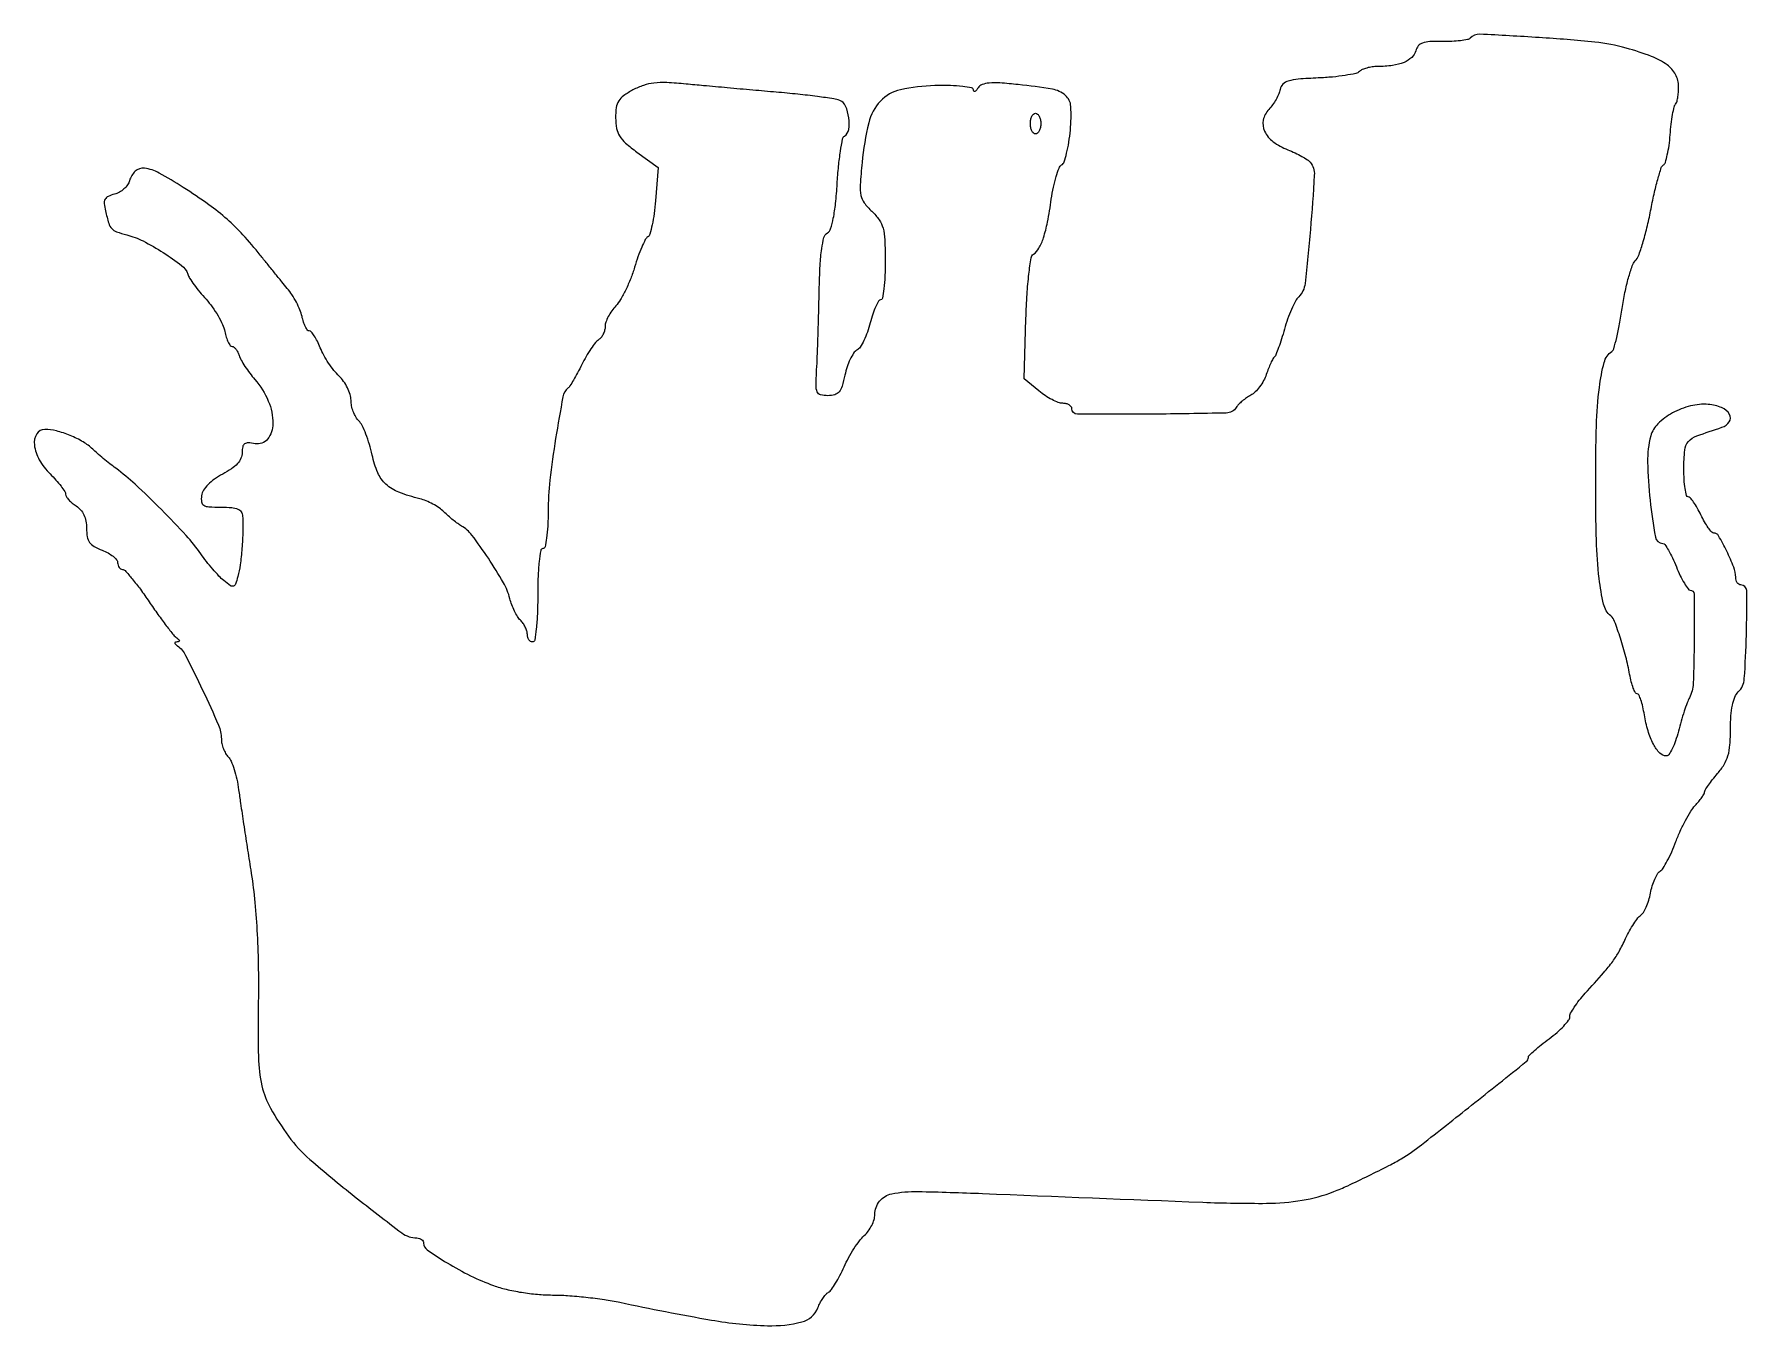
# Model space of a CAD drawing. Extents: x 0 to 330, y 0 to 249.
import ezdxf

# ---------------------------------------------------------------- set-up
doc = ezdxf.new("R2010")
doc.units = 0

msp = doc.modelspace()

# ---------------------------------------------------------------- linework, layer by layer
for points in [[(276.789059, 248.483742, -0.154704), (276.266127, 248.199593, -0.017677), (274.923463, 247.989222, -0.020006), (273.266014, 247.856239, -0.015033), (271.436434, 247.837955, 0.016086), (269.006384, 247.808549, 0.072529), (267.615553, 247.542399, 0.131852), (266.791613, 246.983453, 0.114688), (266.304921, 246.058016, -0.142277), (265.532827, 244.765386, -0.089552), (264.042511, 243.807876, -0.064778), (261.841065, 243.214988, -0.032097), (258.95, 243.013655, 0.033234), (257.904088, 242.938432, 0.032558), (256.87, 242.72522, 0.034334), (255.990543, 242.417022, 0.095085), (255.45, 242.050926, -0.144948), (254.735719, 241.663471, -0.013245), (252.725849, 241.292245, -0.016261), (250.256765, 240.985411, -0.012023), (247.510338, 240.800926, 0.008469), (243.652525, 240.569318, 0.053599), (241.721348, 240.209922, 0.12386), (240.685, 239.592143, 0.150682), (240.157757, 238.598078, -0.055537), (239.889537, 237.72949, -0.026288), (239.365256, 236.679315, -0.025669), (238.69497, 235.626458, -0.032956), (237.969513, 234.736901, 0.136919), (236.903641, 232.678904, 0.162912), (237.158312, 230.516885, 0.124286), (238.804477, 228.512331, 0.065604), (241.640035, 226.945055, -0.016107), (243.025665, 226.349193, -0.01751), (244.331257, 225.680484, -0.017242), (245.404402, 225.033047, -0.077464), (245.948215, 224.544468, -0.188204), (246.748418, 222.064953, -0.006267), (245.986381, 211.560351, -0.006669), (244.957836, 201.129446, -0.170055), (243.738534, 198.595677, 0.073892), (243.099675, 197.73382, 0.018785), (242.336111, 196.164364, 0.018736), (241.590714, 194.285969, 0.017981), (240.976752, 192.331293, -0.008027), (240.425034, 190.444195, -0.01112), (239.865927, 188.772317, -0.007849), (239.349734, 187.403683, -0.122843), (239.06104, 187, 0.095115), (238.778023, 186.646867, 0.012998), (238.356523, 185.796053, 0.014556), (237.907919, 184.749229, 0.011832), (237.48701, 183.603585, -0.043564), (236.962076, 182.413765, -0.034725), (236.202434, 181.233813, -0.035842), (235.337767, 180.234064, -0.07058), (234.5, 179.603585, 0.026757), (233.675647, 179.089373, 0.02196), (232.852591, 178.45699, 0.022504), (232.146715, 177.807205, 0.053203), (231.70031, 177.25, -0.250128), (229.748957, 176.15475, -0.003344), (215.472282, 175.94667, -0.002853), (201.080899, 175.915285, -0.413182), (200, 177, 0.168836), (199.866396, 177.384383, 0.092074), (199.485938, 177.716814, 0.073611), (198.91942, 177.948059, 0.055065), (198.25, 178.035963, -0.086883), (197.384478, 178.205903, -0.027169), (196.173397, 178.748966, -0.026235), (194.862344, 179.514168, -0.026207), (193.638161, 180.412705), (190.776322, 182.753484), (191.146618, 194.418443, -0.007732), (191.36704, 199.085136, -0.013196), (191.714065, 202.971692, -0.008518), (192.12818, 206.079291, -0.211617), (192.581398, 206.791701, 0.120986), (193.648572, 207.953722, 0.04691), (194.522138, 209.972874, 0.031689), (195.294144, 212.98103, 0.010948), (196.035648, 217.407829, -0.0159), (196.44682, 219.721674, -0.021295), (196.974578, 221.786427, -0.019093), (197.538746, 223.428096, -0.163439), (198.028468, 224.017594, 0.174853), (198.501665, 224.613628, 0.020008), (198.991366, 226.286349, 0.022227), (199.419028, 228.392394, 0.016367), (199.71153, 230.755319, 0.035893), (199.796611, 235.310627, 0.203063), (198.754891, 237.446625, 0.139202), (196.235817, 238.631741, 0.01423), (189.638402, 239.525495, 0.009181), (186.136692, 239.833846, 0.038251), (184.019609, 239.819036, 0.069736), (182.687164, 239.517285, 0.162466), (181.903715, 238.878448, -0.030674), (181.565453, 238.410529, -0.1207), (181.282852, 238.198669, -0.348372), (181.10052, 238.248619, -0.155874), (181.016181, 238.5, 0.354978), (180.67415, 238.908845, 0.020429), (178.940133, 239.172847, 0.022354), (176.575634, 239.328032, 0.011143), (173.574552, 239.323684, 0.04804), (166.943373, 238.525841, 0.150374), (163.077168, 236.341578, 0.132061), (160.818565, 232.161885, 0.03363), (159.537544, 224.496412, 0.008305), (159.182052, 220.1571, 0.065748), (159.31507, 218.149952, 0.111826), (159.95881, 216.70925, 0.043445), (161.423255, 215.072098, -0.050486), (162.832466, 213.451433, -0.089329), (163.579454, 211.850842, -0.05494), (163.916819, 209.598772, -0.009732), (164, 205.325686, -0.011292), (163.93656, 202.517024, -0.018642), (163.741123, 200.15192, -0.013118), (163.467959, 198.293747, -0.364632), (163.118715, 198, 0.268639), (162.715032, 197.76624, 0.024595), (162.16704, 196.692361, 0.026551), (161.609942, 195.25423, 0.017455), (161.11652, 193.548462, -0.024359), (160.579675, 191.784185, -0.028029), (159.894222, 190.163556, -0.028859), (159.167877, 188.876776, -0.122864), (158.529552, 188.276476, 0.120872), (157.909399, 187.697837, 0.033445), (157.251362, 186.528494, 0.03171), (156.661272, 185.060944, 0.028522), (156.236986, 183.478015, -0.0213), (155.698691, 181.347214, -0.100269), (155.10782, 180.239212, -0.151104), (154.26423, 179.685223, -0.0704), (152.955238, 179.5, -0.061816), (151.555256, 179.673748, -0.232618), (150.900061, 180.230171, -0.107695), (150.666445, 181.412546, -0.009325), (150.784265, 184.5, 0.004621), (150.908116, 187.1027, 0.001401), (151.048399, 191.05213, 0.001403), (151.180812, 195.479912, 0.001529), (151.284265, 199.783848, -0.007095), (151.455508, 204.651479, -0.022688), (151.76273, 207.885111, -0.030474), (152.199061, 210.026378, -0.190731), (152.852706, 210.906341, 0.179013), (153.483401, 211.716396, 0.027635), (153.999889, 213.722266, 0.023563), (154.428657, 216.56615, 0.010055), (154.745487, 220.401719, -0.008854), (155.014566, 223.757413, -0.013307), (155.378722, 226.671163, -0.008121), (155.78211, 229.061422, -0.21152), (156.142781, 229.588243, 0.221273), (156.962759, 230.835184, 0.068898), (156.982497, 233.133479, 0.068182), (156.372557, 235.379734, 0.20176), (155.25, 236.471131, 0.056541), (154.081129, 236.78231, 0.004578), (150.929688, 237.220211, 0.006119), (147.149146, 237.663315, 0.004665), (143, 238.059121, -0.000598), (138.475028, 238.453671, -0.000466), (133.558605, 238.892902, -0.000471), (128.979036, 239.310697, -0.001148), (125.603761, 239.62965, 0.012374), (121.882602, 239.897162, 0.03943), (119.393888, 239.817998, 0.053575), (117.390793, 239.374976, 0.042347), (115.353761, 238.491179, 0.030878), (113.561055, 237.377864, 0.100489), (112.609547, 236.362651, 0.104888), (112.151261, 235.082191, 0.035332), (112.023638, 233.092529, 0.04496), (112.218595, 231.07724, 0.092959), (112.79108, 229.608579, 0.074193), (113.949994, 228.247052, 0.02095), (116.129944, 226.5), (120.212613, 223.5), (119.71134, 217.123931, -0.01374), (119.446794, 214.636044, -0.019332), (119.064713, 212.437553, -0.015899), (118.629654, 210.679024, -0.186333), (118.213971, 210.123931, 0.136168), (117.743941, 209.609716, 0.014918), (117.055741, 208.148009, 0.017361), (116.335449, 206.320698, 0.013201), (115.669831, 204.273547, -0.021656), (114.925814, 202.11034, -0.019287), (113.971137, 199.932558, -0.019721), (112.959465, 198.041096, -0.054915), (112.060893, 196.834986, 0.035319), (111.272208, 195.858524, 0.032607), (110.605387, 194.75517, 0.034215), (110.143348, 193.692179, 0.085613), (110, 192.861129, -0.06342), (109.906624, 192.127923, -0.05099), (109.629902, 191.381985, -0.052608), (109.222391, 190.735227, -0.084669), (108.740092, 190.29969, 0.085537), (108.130908, 189.747661, 0.017179), (107.265692, 188.559909, 0.017686), (106.344446, 187.089981, 0.015704), (105.490092, 185.5, -0.006856), (104.682716, 183.931512, -0.009086), (103.90276, 182.528125, -0.00686), (103.216186, 181.380539, -0.084819), (102.881007, 181, 0.178595), (101.860408, 179.289155, 0.005775), (100.458332, 171.259214, 0.011958), (99.34339, 163.195615, 0.028378), (99, 157.150218, -0.01225), (98.930822, 154.326986, -0.022493), (98.715036, 152.037554, -0.01965), (98.406805, 150.326703, -0.35184), (98, 150, 0.365646), (97.579235, 149.64481, 0.014491), (97.277778, 147.5, 0.018502), (97.066717, 144.639727, 0.009164), (97, 141, -0.009164), (96.933283, 137.360273, -0.018502), (96.722222, 134.5, -0.014491), (96.420765, 132.35519, -0.365646), (96, 132, -0.141492), (95.618661, 132.110117, -0.099788), (95.29375, 132.419643, -0.084734), (95.074889, 132.882535, -0.068255), (95, 133.428571, 0.073914), (94.904359, 134.072011, 0.038603), (94.608921, 134.828579, 0.037346), (94.178203, 135.573722, 0.046691), (93.668669, 136.188474, -0.057768), (93.107661, 136.896604, -0.024526), (92.520384, 137.95759, -0.02387), (91.998008, 139.163532, -0.028791), (91.629145, 140.341467, 0.068825), (90.38436, 143.42805, 0.016599), (87.477964, 148.126561, 0.014733), (84.304116, 152.604159, 0.10276), (82.298556, 154.362837, -0.028605), (81.583689, 154.823367, -0.012022), (80.675187, 155.519098, -0.011849), (79.736991, 156.311377, -0.015108), (78.912599, 157.087401, 0.04527), (77.998892, 157.849106, 0.026358), (76.78247, 158.597817, 0.026185), (75.474083, 159.224489, 0.039743), (74.275436, 159.614904, -0.032555), (70.224543, 160.870299, -0.094587), (67.742459, 162.406524, -0.106563), (66.168144, 164.632192, -0.04805), (65.080943, 168.058179, 0.019841), (64.55268, 170.11895, 0.020859), (63.870119, 172.096641, 0.021051), (63.141464, 173.745378, 0.081974), (62.493937, 174.64892, -0.067443), (61.921456, 175.400863, -0.039055), (61.438844, 176.431432, -0.038284), (61.109775, 177.561479, -0.051754), (61, 178.619177, 0.074736), (60.833446, 179.727242, 0.040109), (60.321247, 181.01499, 0.038836), (59.57367, 182.272459, 0.048891), (58.689352, 183.297749, -0.035685), (57.709213, 184.375345, -0.020115), (56.672447, 185.807776, -0.019995), (55.737797, 187.344962, -0.030755), (55.068032, 188.75, 0.019775), (54.507764, 189.994954, 0.028354), (53.907597, 191.045312, 0.027629), (53.343227, 191.817647, 0.2248), (52.958135, 192, -0.237904), (52.610289, 192.175438, -0.041893), (52.214119, 192.817549, -0.037494), (51.840017, 193.717088, -0.025747), (51.547629, 194.783146, 0.043372), (51.155013, 196.039481, 0.022742), (50.464323, 197.525613, 0.022445), (49.612363, 198.995078, 0.031916), (48.718174, 200.210956, -0.002602), (47.656871, 201.489772, -0.001157), (46.270339, 203.186261, -0.001145), (44.810779, 204.988973, -0.001548), (43.5, 206.625871, 0.016216), (40.168775, 210.544561, 0.028073), (37.123661, 213.543098, 0.02575), (33.583303, 216.348371, 0.01136), (28.639194, 219.700877, 0.018103), (23.994057, 222.466039, 0.09464), (21.174319, 223.375568, 0.217162), (19.403947, 222.819419, 0.14678), (18.285569, 220.984015, -0.089198), (17.909737, 220.172476, -0.056946), (17.218083, 219.392413, -0.054994), (16.334676, 218.759402, -0.06659), (15.388181, 218.382579, 0.04522), (14.169299, 217.956508, 0.16411), (13.577944, 217.403412, 0.148238), (13.40927, 216.567728, 0.034763), (13.645932, 215.143518, 0.015147), (14.288636, 212.770141, 0.108357), (14.866096, 211.739276, 0.127007), (15.784544, 211.122134, 0.023843), (17.740552, 210.535653, -0.057292), (20.900415, 209.353166, -0.024646), (24.80788, 207.106406, -0.020414), (28.338686, 204.628488, -0.153144), (29.502044, 202.978475, 0.065826), (29.877467, 202.18443, 0.014027), (30.743284, 200.922026, 0.01444), (31.838177, 199.505714, 0.013294), (33.042686, 198.114408, -0.029071), (34.253785, 196.622923, -0.024054), (35.368374, 194.905995, -0.024717), (36.238299, 193.227961, -0.057929), (36.672813, 191.885933, 0.025301), (36.952722, 190.78044, 0.037221), (37.317688, 189.847743, 0.041558), (37.708747, 189.181017, 0.243992), (38.057612, 189, -0.170993), (38.407286, 188.876814, -0.057448), (38.792889, 188.485938, -0.049203), (39.152229, 187.919737, -0.039214), (39.426587, 187.25, 0.051945), (39.80691, 186.384921, 0.015966), (40.55313, 185.167616, 0.015786), (41.480699, 183.850113, 0.016682), (42.473334, 182.618481, -0.077682), (45.054023, 178.47159, -0.100452), (45.948534, 174.089963, -0.171285), (44.910436, 171.137738, -0.27737), (42.487562, 170.247129, 0.033624), (41.183382, 170.406582, 0.165644), (40.480175, 170.20903, 0.195251), (40.109884, 169.647487, 0.049369), (40, 168.537326, -0.104674), (39.76757, 167.439238, -0.079421), (39.095663, 166.403979, -0.059818), (37.941607, 165.397689, -0.028496), (36.25, 164.382226, 0.032981), (34.679649, 163.420303, 0.045724), (33.425113, 162.34869, 0.053594), (32.562618, 161.249689, 0.103992), (32.180449, 160.206229, 0.067694), (32.170017, 159.001307, 0.232161), (32.588829, 158.365902, 0.119654), (33.583799, 158.065067, 0.013861), (35.930449, 158, -0.018798), (37.987388, 157.922641, -0.080791), (39.174917, 157.636542, -0.150853), (39.821789, 157.094893, -0.130468), (40.096892, 156.25, -0.020715), (40.136633, 153.388554, -0.012866), (39.957798, 150.034404, -0.012704), (39.624528, 146.853931, -0.034467), (39.177235, 144.632747, -0.017685), (38.709451, 143.136395, -0.240443), (38.307844, 142.754296, -0.232137), (37.753334, 142.848118, -0.016536), (36.478111, 143.831453, -0.030585), (35.533909, 144.713002, -0.011933), (34.336931, 146.037989, -0.011761), (33.105988, 147.53767, -0.014322), (32.028237, 149, 0.034044), (29.225826, 152.504366, 0.009778), (24.426599, 157.531896, 0.010015), (19.385726, 162.4105, 0.029081), (15.648993, 165.5, -0.008411), (14.478574, 166.38891, -0.006263), (13.216179, 167.40744, -0.006333), (12.049701, 168.398115, -0.014263), (11.197095, 169.184902, 0.061258), (9.360225, 170.585457, 0.0346), (6.846991, 171.83031, 0.034637), (4.19527, 172.713411, 0.063141), (1.9349, 173, 0.264735), (0.385107, 172.117587, 0.165454), (-0.057295, 170.017952, 0.0988), (0.891413, 167.128357, 0.070275), (2.972222, 164.416667, -0.015554), (4.112416, 163.225948, -0.020039), (5.079514, 162.060244, -0.018229), (5.798828, 161.04414, -0.138896), (5.972222, 160.490547, 0.136248), (6.117699, 160.017478, 0.040637), (6.57934, 159.410721, 0.037433), (7.232536, 158.784475, 0.032826), (8, 158.232073, -0.076276), (8.855338, 157.496135, -0.068885), (9.486143, 156.513035, -0.062375), (9.871015, 155.304634, -0.04597), (10, 153.904662, 0.042635), (10.138933, 152.278284, 0.112624), (10.585595, 151.206131, 0.109316), (11.462508, 150.415042, 0.038845), (13, 149.693898, -0.034915), (14.148294, 149.166258, -0.044248), (15.11875, 148.517936, -0.050634), (15.794692, 147.851139, -0.174496), (16, 147.280762, 0.069503), (16.068374, 146.791258, 0.085533), (16.267946, 146.376224, 0.100036), (16.564317, 146.098727, 0.139166), (16.912157, 146, -0.214685), (17.433999, 145.765111, -0.008817), (18.802547, 144.164063, -0.013997), (20.374861, 142.145, -0.009328), (22.066628, 139.75, 0.006041), (23.771384, 137.302624, 0.008011), (25.384574, 135.120123, 0.005963), (26.780442, 133.338056, 0.076063), (27.404471, 132.765313, -0.035753), (27.789083, 132.465448, -0.180143), (27.912969, 132.227858, -0.341114), (27.817487, 132.066119, -0.087576), (27.5, 132, 0.064025), (27.133489, 131.94142, 0.341781), (27.02244, 131.787748, 0.200925), (27.12743, 131.558504, 0.030747), (27.525195, 131.234687, -0.120448), (29.108313, 129.390057, -0.007049), (32.388477, 122.692433, -0.007732), (35.447636, 115.948445, -0.102959), (36, 113.294442, 0.052937), (36.097837, 112.372944, 0.038449), (36.391392, 111.383493, 0.0391), (36.821884, 110.477158, 0.066047), (37.3324, 109.810458, -0.097185), (37.890106, 108.980451, -0.022888), (38.469354, 107.403923, -0.022724), (38.978561, 105.496684, -0.020639), (39.331852, 103.489029, 0.003236), (39.697935, 100.879701, 0.000952), (40.293113, 96.881152, 0.000956), (40.979764, 92.38589, 0.001027), (41.667516, 88, -0.014064), (42.390127, 82.450018, -0.011056), (42.870241, 76.40348, -0.010132), (43.113765, 69.800157, -0.007736), (43.121909, 62.568532, 0.008396), (43.148089, 51.866125, 0.050507), (43.814179, 46.349708, 0.073457), (45.483687, 42.016358, 0.029085), (48.950135, 36.638423, 0.056813), (53.077098, 32.156636, 0.010632), (61.688424, 25.02295, 0.006208), (70.811328, 17.969686, 0.16285), (73.709613, 17, -0.074939), (74.202641, 16.925689, -0.088729), (74.620949, 16.709935, -0.100685), (74.900585, 16.389116, -0.129777), (75, 16.012545, 0.246162), (75.689981, 14.69599, 0.014936), (79.546488, 12.194204, 0.021988), (84.054609, 9.72183, 0.026673), (88.485883, 7.825642, 0.030121), (90.905284, 7.101616, 0.017793), (93.864241, 6.517285, 0.01745), (96.96825, 6.128856, 0.022402), (99.842802, 6, -0.017288), (102.761705, 5.899043, -0.00973), (106.293751, 5.585261, -0.009702), (109.850894, 5.129366, -0.015638), (112.856919, 4.588123, 0.0089), (130.500366, 1.165321, 0.036629), (141.322125, 0.073034, 0.068655), (147.935014, 0.801575, 0.24489), (151.016541, 3.543506, -0.030691), (151.432249, 4.462802, -0.02796), (151.969137, 5.354514, -0.029055), (152.540428, 6.096798, -0.075939), (153.051632, 6.53191, 0.099051), (153.617037, 7.059731, 0.017507), (154.425027, 8.273572, 0.018351), (155.282413, 9.786465, 0.015606), (156.077023, 11.441218, -0.021163), (156.934845, 13.177891, -0.017935), (157.982023, 14.936873, -0.018311), (159.053377, 16.471494, -0.047323), (159.963707, 17.467156, 0.052158), (160.743017, 18.336204, 0.040631), (161.401839, 19.421526, 0.041815), (161.852514, 20.547337, 0.074436), (162, 21.532543, -0.172257), (162.920472, 24.125069, -0.175775), (165.26185, 25.530057, -0.05332), (170.325634, 25.966295, -0.005046), (182.787127, 25.583687, 0.000493), (225.222291, 23.893859, 0.011044), (237.507797, 23.688321, 0.039626), (244.412191, 24.273618, 0.052244), (250.5, 25.94651, 0.01563), (253.18291, 27.092944, 0.004688), (257.194977, 29.003642, 0.004543), (261.143512, 30.974321, 0.018251), (263.499728, 32.287668, 0.029514), (267.433032, 35.001816, 0.002516), (277.063159, 42.60089, 0.000513), (287.618468, 51.034297, 0.218332), (288.023638, 51.840417, -0.193291), (288.191802, 52.219328, -0.009555), (289.208388, 53.170409, -0.014283), (290.498351, 54.26677, -0.009731), (292.023638, 55.441827, 0.019197), (293.546335, 56.661507, 0.025216), (294.831944, 57.893641, 0.02424), (295.772813, 58.993289, 0.166327), (296, 59.657349, -0.124668), (296.173982, 60.344286, -0.020843), (296.876235, 61.521711, -0.02172), (297.840863, 62.864638, -0.017748), (298.982927, 64.215522, 0.003724), (302.533864, 68.184428, 0.021654), (304.296909, 70.368544, 0.033388), (305.511708, 72.267682, 0.017337), (306.780926, 74.780926, -0.017105), (307.527868, 76.261688, -0.018994), (308.350397, 77.63582, -0.018697), (309.135173, 78.747387, -0.087128), (309.709787, 79.277186, 0.116327), (310.219601, 79.804887, 0.031123), (310.756354, 80.850345, 0.029792), (311.234297, 82.149466, 0.026886), (311.573717, 83.541254, -0.026613), (311.911598, 84.93002, -0.029935), (312.385016, 86.220045, -0.03126), (312.915218, 87.25337, -0.120589), (313.417001, 87.764068, 0.114964), (313.985033, 88.329504, 0.016882), (314.804427, 89.744143, 0.018316), (315.669433, 91.513937, 0.014809), (316.470298, 93.471311, -0.017002), (317.318557, 95.518859, -0.015699), (318.325235, 97.560179, -0.015918), (319.336558, 99.320845, -0.049242), (320.167227, 100.409872, 0.015355), (320.869048, 101.211168, 0.019692), (321.461623, 101.991913, 0.017903), (321.89968, 102.669296, 0.135379), (322, 103.033022, -0.143053), (322.114303, 103.424362, -0.010865), (322.734016, 104.349753, -0.01426), (323.541631, 105.433717, -0.010357), (324.498779, 106.594461, 0.041773), (325.764028, 108.341588, 0.065062), (326.509694, 110.041673, 0.052492), (326.886101, 112.127844, 0.018354), (326.998779, 115.178571, -0.0182), (327.092264, 117.730865, -0.033299), (327.3819, 119.792411, -0.041592), (327.848664, 121.36063, -0.103612), (328.5, 122.357143, 0.180942), (329.663129, 124.910867, 0.011291), (330.057905, 133.340541, 0.008642), (330.11721, 141.894294, 0.411185), (329, 143, -0.145028), (328.618655, 143.112987, -0.099349), (328.29375, 143.430659, -0.083516), (328.074785, 143.905641, -0.066426), (328, 144.466073, 0.09315), (327.632744, 146.420285, 0.021492), (326.277307, 149.50084, 0.015067), (324.699237, 152.476501, 0.269519), (323.798609, 153, -0.21698), (323.383902, 153.188857, -0.023974), (322.72146, 154.028125, -0.025767), (321.998462, 155.159269, -0.018061), (321.298609, 156.5, 0.01771), (320.599937, 157.840757, 0.02535), (319.88051, 158.971875, 0.023357), (319.222472, 159.812977, 0.218429), (318.814788, 160, -0.348461), (318.494258, 160.254257, -0.019814), (318.239344, 161.579987, -0.023357), (318.058714, 163.316658, -0.014234), (318, 165.37868, -0.023247), (318.169858, 169.029973, -0.163126), (318.880474, 170.636852, -0.119819), (320.513222, 171.736024, -0.010201), (325.323907, 173.403241, 0.16298), (326.766967, 174.469453, 0.294722), (326.820842, 175.881627, 0.164042), (325.292173, 177.196956, 0.075837), (322.710407, 177.81223, 0.082372), (319.292743, 177.532015, 0.063868), (315.81177, 176.166858, 0.067674), (313.010628, 174.096705, 0.135148), (311.62733, 171.738696, 0.069698), (311.005228, 166.693932, 0.023984), (311.479812, 159.338466, 0.015683), (312.509803, 152.222863, 0.363805), (313.968016, 151, -0.252458), (314.3387, 150.800095, -0.015001), (315.02911, 149.678125, -0.01965), (315.790258, 148.224412, -0.012978), (316.554322, 146.5, 0.014121), (317.323056, 144.775696, 0.021181), (318.09845, 143.321875, 0.017103), (318.805256, 142.210686, 0.247385), (319.205021, 142, -0.411658), (319.969701, 141.241971, -0.00374), (319.980768, 132.412281, -0.007088), (319.808512, 123.970583, -0.114133), (319.075719, 121.236431, 0.034504), (318.64226, 120.266219, 0.008476), (318.068777, 118.614764, 0.008639), (317.475194, 116.695875, 0.008537), (316.945758, 114.75, -0.020956), (316.401745, 112.930194, -0.031142), (315.762458, 111.395313, -0.031766), (315.119678, 110.273789, -0.251845), (314.610586, 110, -0.20962), (313.360083, 110.548356, -0.064252), (312.141237, 112.270329, -0.050285), (311.100004, 114.824131, -0.032034), (310.390993, 117.956325, 0.017226), (310.088112, 119.506022, 0.026881), (309.710811, 120.812171, 0.025069), (309.315087, 121.788484, 0.291777), (308.983483, 122, -0.280973), (308.649847, 122.203555, -0.027566), (308.248784, 123.101562, -0.028471), (307.863417, 124.312973, -0.018458), (307.55088, 125.75, 0.018981), (306.813114, 129.125215, 0.014777), (305.765174, 132.732717, 0.010285), (304.651109, 135.955441, 0.129634), (303.919134, 137, -0.161425), (302.53386, 139.264675, -0.028733), (301.675212, 144.224264, -0.021524), (301.152271, 151.583707, -0.006974), (301, 162.5, -0.007056), (301.158567, 173.736134, -0.023519), (301.713215, 181.092723, -0.03309), (302.634826, 185.925498, -0.183484), (304.139211, 188.043819, 0.180996), (304.505339, 188.55414, 0.007957), (305.051665, 190.708882, 0.012606), (305.604312, 193.337964, 0.008582), (306.10573, 196.352711, -0.013613), (306.648882, 199.42696, -0.017056), (307.326414, 202.241822, -0.015346), (308.03807, 204.534263, -0.113915), (308.63946, 205.496603, 0.109555), (309.26189, 206.473782, 0.013207), (310.076068, 208.910167, 0.015195), (310.889649, 211.899701, 0.011963), (311.593826, 215.181033, -0.008542), (312.262341, 218.403491, -0.012546), (312.968944, 221.209036, -0.007905), (313.648186, 223.50508, -0.180365), (314.062607, 224.038694, 0.18331), (314.433592, 224.522041, 0.01783), (314.814145, 225.973727, 0.020753), (315.144234, 227.795771, 0.014943), (315.366706, 229.850823, -0.009886), (315.568604, 231.91026, -0.013716), (315.836423, 233.745299, -0.010186), (316.129353, 235.24638, -0.14406), (316.388785, 235.722118, 0.128986), (316.626072, 236.128179, 0.023883), (316.820456, 236.979309, 0.024206), (316.955163, 238.022875, 0.019996), (317, 239.143614, 0.125166), (316.412572, 241.453455, 0.110262), (314.77411, 243.330222, 0.068321), (311.775773, 244.956634, 0.021252), (306.897741, 246.562831, 0.043884), (300.859542, 247.71083, 0.009114), (290.086256, 248.595581, 0.003732), (278.687245, 249.237431, 0.216674)], [(194, 232, -0.048028), (193.926307, 231.234582, -0.068025), (193.70625, 230.5875, -0.088204), (193.381882, 230.151477, -0.191087), (193, 230, -0.191087), (192.618118, 230.151477, -0.088204), (192.29375, 230.5875, -0.068025), (192.073693, 231.234582, -0.048028), (192, 232, -0.048028), (192.073693, 232.765418, -0.068025), (192.29375, 233.4125, -0.088204), (192.618118, 233.848523, -0.191087), (193, 234, -0.191087), (193.381882, 233.848523, -0.088204), (193.70625, 233.4125, -0.068025), (193.926307, 232.765418, -0.048028)]]:
    msp.add_lwpolyline(points, format="xyb", close=True)

doc.saveas('drawing.dxf')
